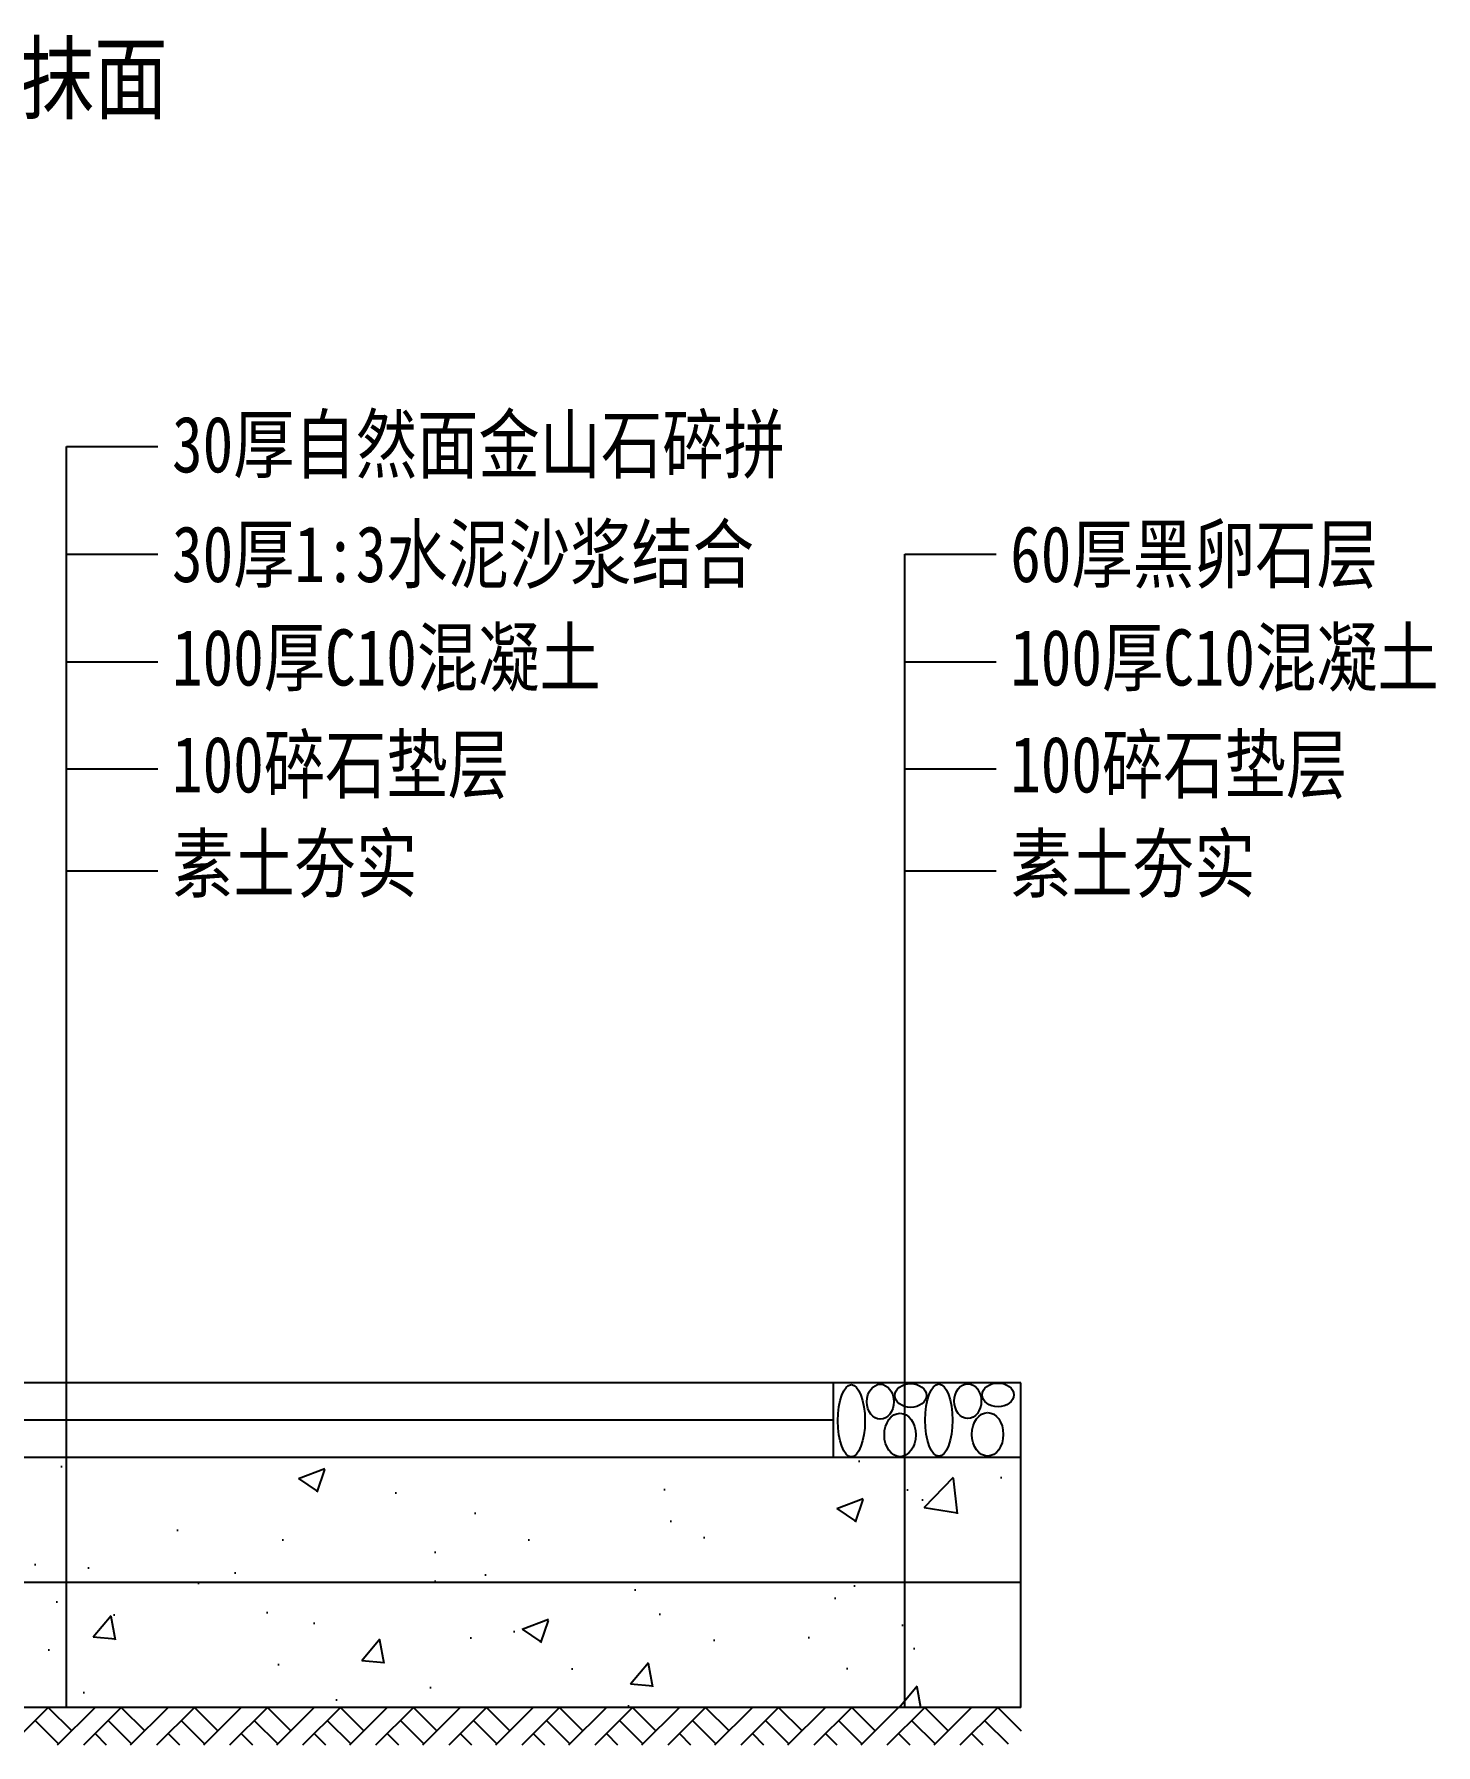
# Model space of a CAD drawing. Extents: x 1035948 to 1665131, y -158296 to 142149.
# Drawn here: x 1202846 to 1203969, y 10870 to 12240 of the extents above; entities that cross this region are included whole.
import ezdxf

# ---------------------------------------------------------------- set-up
doc = ezdxf.new("R2010")
doc.units = 0
doc.header["$LTSCALE"] = 200
doc.header["$MEASUREMENT"] = 0
doc.layers.get('0').update_dxf_attribs({"linetype": 'CONTINUOUS'})
for name, color, linetype in [('ELEV', 7, 'CONTINUOUS'), ('HATCH', 7, 'CONTINUOUS'), ('PUB_TEXT', 7, 'CONTINUOUS'), ('WLL1', 7, 'CONTINUOUS')]:
    doc.layers.add(name, color=color, linetype=linetype)
doc.styles.add('仿宋', font='simfang0.ttf')

msp = doc.modelspace()

# ---------------------------------------------------------------- hatches: boundary and pattern name
at = {"layer": 'WLL1'}
h = msp.add_hatch(dxfattribs=at)
h.set_pattern_fill('AR-CONC', color=256, scale=30, style=0)
h.set_pattern_definition([(50, (27411.55, -16081.58), (215.178055, -18.82564), [22.5, -247.5]), (355, (27411.55, -16081.58), (-41.6254, 225.65764), [18, -198]), (100.4514, (27429.48, -16083.14), (173.552815, 206.831863), [19.122057, -210.342634]), (46.1842, (27411.55, -16021.58), (320.172315, -49.655704), [33.75, -371.25]), (96.6356, (27438.23, -16025.7), (280.39881, 292.23536), [28.68309, -315.5139]), (351.1842, (27411.55, -16021.58), (280.39858, 292.23558), [27, -297]), (21, (27441.55, -16036.58), (179.072116, -120.785667), [22.5, -247.5]), (326, (27441.55, -16036.58), (72.9946, 217.545014), [18, -198]), (71.4514, (27456.47, -16046.64), (252.06679, 96.75915), [19.122057, -210.342634]), (37.5, (27411.55, -16081.58), (3.6479566, 99.868156), [0, -195.6, 0, -201, 0, -198.75]), (7.5, (27411.55, -16081.58), (78.920861, 118.323514), [0, -114.6, 0, -191.1, 0, -75.75]), (327.5, (27344.65, -16081.58), (160.146731, -6.7664615), [0, -75, 0, -234, 0, -310.5]), (317.5, (27314.65, -16081.58), (174.95585, 30.031495), [0, -97.5, 0, -155.4, 0, -220.5])])
h.paths.add_polyline_path([(1202872.31617, 11000.17721), (1202872.31617, 10900.17721), (1203543.6679, 10900.17721), (1203543.6679, 11000.17721)])
h.paths.add_polyline_path([(1202356.68373, 11000.17721), (1202356.68373, 10910.17721), (1202356.68373, 10900.17721), (1202872.31617, 10900.17721), (1202872.31617, 11000.17721)])
h.paths.add_polyline_path([(1202872.31617, 11100.17721), (1202356.68373, 11100.17721), (1202356.68373, 11000.17721), (1202872.31617, 11000.17721)])
h.paths.add_polyline_path([(1203543.6679, 11000.17721), (1203543.6679, 11100.17721), (1202872.31617, 11100.17721), (1202872.31617, 11000.17721)])
h.paths.add_polyline_path([(1203543.6679, 11000.17721), (1203636.68373, 11000.17721), (1203636.68373, 11100.17721), (1203543.6679, 11100.17721)])
h.paths.add_polyline_path([(1203636.68373, 10900.17721), (1203636.68373, 11000.17721), (1203543.6679, 11000.17721), (1203543.6679, 10900.17721)])

# ---------------------------------------------------------------- linework, layer by layer
for p, q in [((1203636.68373, 11160.17721), (1202356.68373, 11160.17721)), ((1203486.68373, 11100.17721), (1203486.68373, 11160.17721)), ((1203636.68373, 10900.17721), (1203636.68373, 11160.17721)), ((1203486.68373, 11130.17721), (1202356.68373, 11130.17721)), ((1203636.68373, 11100.17721), (1202356.68373, 11100.17721)), ((1203636.68373, 11000.17721), (1202356.68373, 11000.17721)), ((1203636.68373, 10900.17721), (1202356.68373, 10900.17721))]:
    msp.add_line(p, q)
at = {"color": 252}
for p, q in [((1202827.68373, 10870.17721), (1202857.68373, 10900.17721)), ((1202857.68373, 10900.17721), (1202876.43373, 10881.42721)), ((1202865.18373, 10870.17721), (1202895.18373, 10900.17721)), ((1202886.18373, 10870.17721), (1202916.18373, 10900.17721)), ((1202916.18373, 10900.17721), (1202934.93373, 10881.42721)), ((1202923.68373, 10870.17721), (1202953.68373, 10900.17721)), ((1202944.68373, 10870.17721), (1202974.68373, 10900.17721)), ((1202974.68373, 10900.17721), (1202993.43373, 10881.42721)), ((1202982.18373, 10870.17721), (1203012.18373, 10900.17721)), ((1203003.18373, 10870.17721), (1203033.18373, 10900.17721)), ((1203033.18373, 10900.17721), (1203051.93373, 10881.42721)), ((1203040.68373, 10870.17721), (1203070.68373, 10900.17721)), ((1203061.68373, 10870.17721), (1203091.68373, 10900.17721)), ((1203091.68373, 10900.17721), (1203110.43373, 10881.42721)), ((1203099.18373, 10870.17721), (1203129.18373, 10900.17721)), ((1203120.18373, 10870.17721), (1203150.18373, 10900.17721)), ((1203150.18373, 10900.17721), (1203168.93373, 10881.42721)), ((1203157.68373, 10870.17721), (1203187.68373, 10900.17721)), ((1203178.68373, 10870.17721), (1203208.68373, 10900.17721)), ((1203208.68373, 10900.17721), (1203227.43373, 10881.42721)), ((1203216.18373, 10870.17721), (1203246.18373, 10900.17721)), ((1203237.18373, 10870.17721), (1203267.18373, 10900.17721)), ((1203267.18373, 10900.17721), (1203285.93373, 10881.42721)), ((1203274.68373, 10870.17721), (1203304.68373, 10900.17721)), ((1203295.68373, 10870.17721), (1203325.68373, 10900.17721)), ((1203325.68373, 10900.17721), (1203344.43373, 10881.42721)), ((1203333.18373, 10870.17721), (1203363.18373, 10900.17721)), ((1203354.18373, 10870.17721), (1203384.18373, 10900.17721)), ((1203384.18373, 10900.17721), (1203402.93373, 10881.42721)), ((1203391.68373, 10870.17721), (1203421.68373, 10900.17721)), ((1203412.68373, 10870.17721), (1203442.68373, 10900.17721)), ((1203442.68373, 10900.17721), (1203461.43373, 10881.42721)), ((1203450.18373, 10870.17721), (1203480.18373, 10900.17721)), ((1203471.18373, 10870.17721), (1203501.18373, 10900.17721)), ((1203501.18373, 10900.17721), (1203519.93373, 10881.42721)), ((1203508.68373, 10870.17721), (1203538.68373, 10900.17721)), ((1203529.68373, 10870.17721), (1203559.68373, 10900.17721)), ((1203559.68373, 10900.17721), (1203578.43373, 10881.42721)), ((1203567.18373, 10870.17721), (1203597.18373, 10900.17721)), ((1203588.18373, 10870.17721), (1203618.18373, 10900.17721)), ((1203618.18373, 10900.17721), (1203636.93373, 10881.42721)), ((1202847.18373, 10889.67721), (1202865.93373, 10870.92721)), ((1202895.18373, 10879.17721), (1202904.18373, 10870.17721)), ((1202905.68373, 10889.67721), (1202924.43373, 10870.92721)), ((1202953.68373, 10879.17721), (1202962.68373, 10870.17721)), ((1202964.18373, 10889.67721), (1202982.93373, 10870.92721)), ((1203012.18373, 10879.17721), (1203021.18373, 10870.17721)), ((1203022.68373, 10889.67721), (1203041.43373, 10870.92721)), ((1203070.68373, 10879.17721), (1203079.68373, 10870.17721)), ((1203081.18373, 10889.67721), (1203099.93373, 10870.92721)), ((1203129.18373, 10879.17721), (1203138.18373, 10870.17721)), ((1203139.68373, 10889.67721), (1203158.43373, 10870.92721)), ((1203187.68373, 10879.17721), (1203196.68373, 10870.17721)), ((1203198.18373, 10889.67721), (1203216.93373, 10870.92721)), ((1203246.18373, 10879.17721), (1203255.18373, 10870.17721)), ((1203256.68373, 10889.67721), (1203275.43373, 10870.92721)), ((1203304.68373, 10879.17721), (1203313.68373, 10870.17721)), ((1203315.18373, 10889.67721), (1203333.93373, 10870.92721)), ((1203363.18373, 10879.17721), (1203372.18373, 10870.17721)), ((1203373.68373, 10889.67721), (1203392.43373, 10870.92721)), ((1203421.68373, 10879.17721), (1203430.68373, 10870.17721)), ((1203432.18373, 10889.67721), (1203450.93373, 10870.92721)), ((1203480.18373, 10879.17721), (1203489.18373, 10870.17721)), ((1203490.68373, 10889.67721), (1203509.43373, 10870.92721)), ((1203538.68373, 10879.17721), (1203547.68373, 10870.17721)), ((1203549.18373, 10889.67721), (1203567.93373, 10870.92721)), ((1203597.18373, 10879.17721), (1203606.18373, 10870.17721)), ((1203607.68373, 10889.67721), (1203626.43373, 10870.92721))]:
    msp.add_line(p, q, dxfattribs=at)
at = {"layer": 'ELEV'}
for p, q in [((1202872.31617, 11910.15894), (1202945.53919, 11910.15894)), ((1202872.31617, 10900.17721), (1202872.31617, 11910.15894)), ((1202872.31617, 11823.91204), (1202945.53919, 11823.91204)), ((1203543.6679, 11823.91204), (1203616.89093, 11823.91204)), ((1203543.6679, 11823.91204), (1203616.89093, 11823.91204)), ((1203543.6679, 10900.17721), (1203543.6679, 11823.91204)), ((1202872.31617, 11737.66513), (1202945.53919, 11737.66513)), ((1203543.6679, 11737.66513), (1203616.89093, 11737.66513)), ((1202872.31617, 11652.03267), (1202945.53919, 11652.03267)), ((1203543.6679, 11652.03267), (1203616.89093, 11652.03267)), ((1202872.31617, 11570.11456), (1202945.53919, 11570.11456)), ((1203543.6679, 11570.11456), (1203616.89093, 11570.11456))]:
    msp.add_line(p, q, dxfattribs=at)
at = {"layer": 'HATCH'}
for centre, major_axis, ratio in [((1203500.91936, 11129.72656), (0, 28.95084), 0.3766176242), ((1203524.11875, 11144.95371), (0, 13.9656), 0.7735727314), ((1203548.36727, 11149.9604), (-12.64825, 0), 0.7499897245), ((1203571.00172, 11130.2348), (0, 28.95084), 0.3766176242), ((1203594.20112, 11145.46195), (0, 13.9656), 0.7735727314), ((1203618.44963, 11150.46864), (-12.64825, 0), 0.7499897245), ((1203539.94107, 11118.34003), (0, 17.39102), 0.7241180297), ((1203610.02344, 11118.84828), (0, 17.39102), 0.7241180297)]:
    msp.add_ellipse(centre, major_axis=major_axis, ratio=ratio, dxfattribs=at)

# ---------------------------------------------------------------- texts
at = {"layer": 'PUB_TEXT', "color": 3, "style": '仿宋', "width": 0.8}
for s, height, p in [('  30厚1:2水泥砂浆抹面', 54, (1202335.2117, 12178.18463)), ('30厚自然面金山石碎拼', 45, (1202956.83379, 11889.36374)), ('30厚1:3水泥沙浆结合', 45, (1202956.83379, 11801.48963)), ('60厚黑卵石层', 45, (1203628.18552, 11801.48963)), ('100厚C10混凝土', 45, (1202956.83379, 11718.62996)), ('100厚C10混凝土', 45, (1203628.18552, 11718.62996)), ('100碎石垫层', 45, (1202956.83379, 11632.99749)), ('100碎石垫层', 45, (1203628.18552, 11632.99749)), ('素土夯实', 45, (1202956.83379, 11553.47383)), ('素土夯实', 45, (1203628.18552, 11553.47383))]:
    msp.add_text(s, height=height, dxfattribs=at).set_placement(p)

doc.saveas('drawing.dxf')
